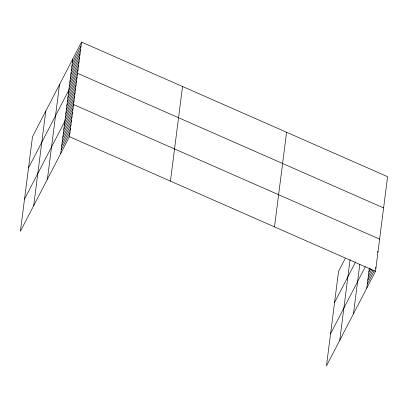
<?xml version="1.0" encoding="UTF-8"?>
<svg xmlns="http://www.w3.org/2000/svg" width="408" height="408" viewBox="0 0 408 408"><rect width="100%" height="100%" fill="white"/><g stroke="black" fill="none" stroke-linecap="round" stroke-linejoin="round"><path stroke-width="0.61" d="M33.701 205.647L45.803 111.022M47.41 179.204L59.512 84.578M60.71 153.541L72.813 58.915M81.539 42.075L32.502 136.685L20.4 231.311L69.442 136.7L81.539 42.075L387.6 176.69L375.498 271.315L326.461 365.925L338.558 271.3L345.214 258.468M170.442 181.126L182.539 86.501M274.497 226.894L286.6 132.269M339.762 340.262L350.079 259.575M353.466 313.818L359.795 264.358M366.772 288.155L369.342 268.046M72.313 62.817L81.044 45.982M71.813 66.723L80.544 49.883M71.313 70.625L80.044 53.785M70.819 74.526L79.545 57.691M70.319 78.433L79.045 61.593M69.819 82.334L78.545 65.494M69.319 86.236L78.045 69.401M28.509 167.912L77.546 73.302L383.607 207.917M68.32 94.044L77.051 77.204M67.82 97.946L76.551 81.11M67.32 101.852L76.051 85.012M66.825 105.754L75.551 88.913M66.326 109.655L75.052 92.82M65.826 113.562L74.552 96.722M65.326 117.463L74.052 100.628M24.516 199.135L73.552 104.53L379.613 239.144M64.311 125.389L73.042 108.548M63.796 129.412L72.527 112.572M63.281 133.431L72.012 116.596M62.771 137.455L71.497 120.615M62.256 141.474L70.982 124.639M61.741 145.498L70.467 128.658M61.225 149.517L69.957 132.682M334.565 302.527L355.577 261.987M330.572 333.749L365.344 266.674M377.487 252.333L378.068 251.206M368.827 272.07L370.576 268.699M368.312 276.089L371.805 269.356M367.802 280.112L373.034 270.009M367.287 284.131L374.269 270.662M375.431 268.418L376.013 267.296M69.442 136.7L375.498 271.315"/></g></svg>
